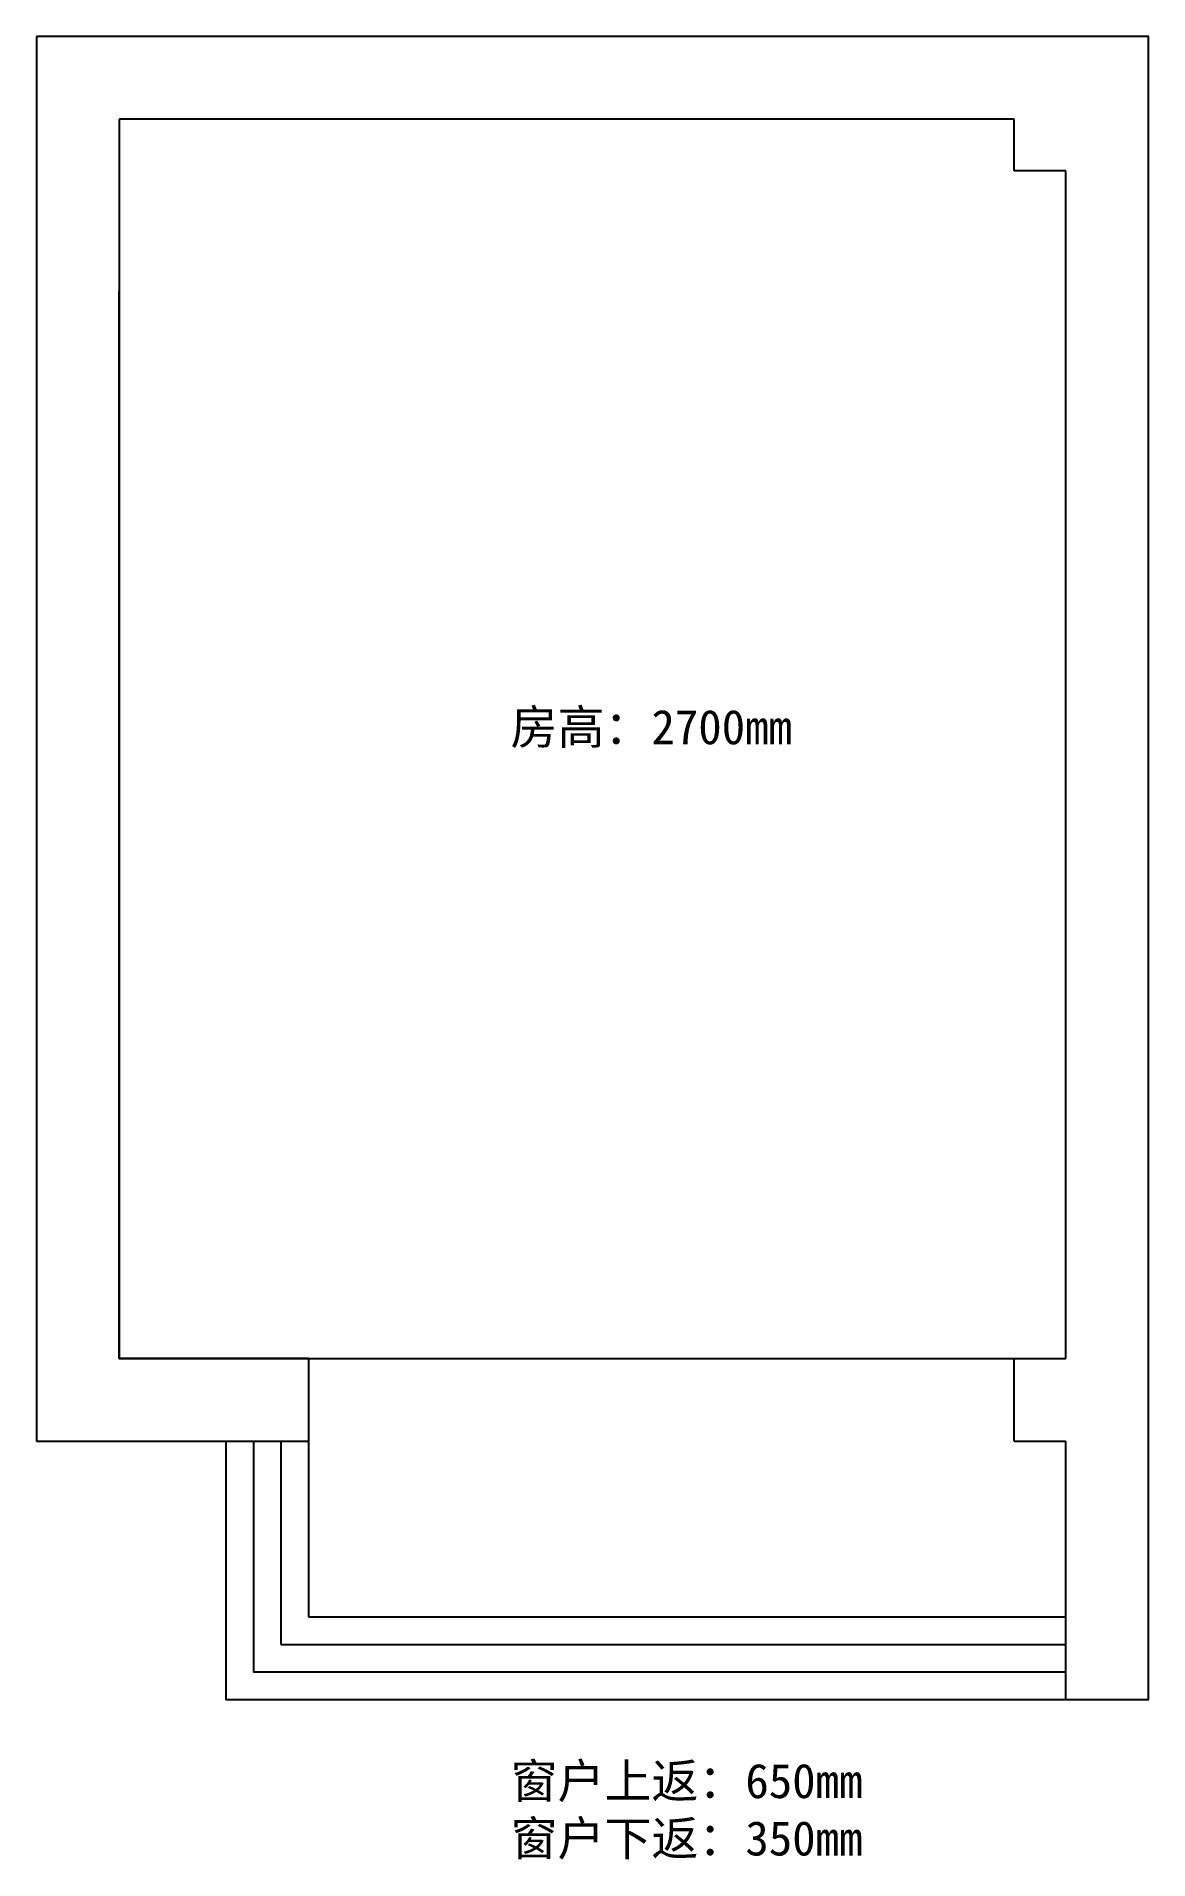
# Model space of a CAD drawing. Header units: millimetres. Extents: x 133 to 3363, y -2511 to 2784.
import ezdxf

# ---------------------------------------------------------------- set-up
doc = ezdxf.new("R2010")
doc.units = ezdxf.units.MM
doc.layers.get('0').update_dxf_attribs({"true_color": 0x718606})

msp = doc.modelspace()

# ---------------------------------------------------------------- linework, layer by layer
for p, q in [((133, 2784.2), (133, -1295.8)), ((3362.5, 2784.2), (133, 2784.2)), ((3363, -2045.3), (3363, 2783.7)), ((373.5, 2544.2), (373, -1055.8)), ((2973, 2544.2), (373.5, 2544.2)), ((2973, 2394.2), (2973, 2544.2)), ((3123, 2394.2), (2973, 2394.2)), ((3123, -1055.8), (3123, 2394.2)), ((373, -1055.8), (923, -1055.8)), ((373, -1055.8), (923, -1055.8)), ((923, -1055.8), (3123, -1055.8)), ((923, -1055.8), (923, -1305.8)), ((2973, -1295.8), (2973, -1055.8)), ((133, -1295.8), (923, -1295.8)), ((683, -1295.8), (683, -2045.3)), ((763, -1295.8), (763, -1965.3)), ((843, -1295.8), (843, -1885.3)), ((923, -1305.8), (923, -1805.8)), ((2973, -1295.8), (3123, -1295.8)), ((3123, -2045.8), (3123, -1295.8)), ((923, -1805.8), (3123, -1805.8)), ((843.5, -1885.8), (3123, -1885.8)), ((763.5, -1965.8), (3123, -1965.8)), ((683.5, -2045.8), (3362.5, -2045.8))]:
    msp.add_line(p, q)
at = {"color": 1, "true_color": 0xfc0000}
msp.add_polyline3d([(923, -1055.8, 0), (373, -1055.8, 0), (373, 2044.2, 0)], dxfattribs=at)
for centre, start, end in [((3362.5, 2783.7), 0, 90), ((3362.5, 2783.7), 0, 90), ((3362.5, -1295.3), 270, 0), ((843.5, -1885.3), 180, 270), ((763.5, -1965.3), 180, 270), ((683.5, -2045.3), 180, 270), ((3362.5, -2045.3), 270, 0), ((3362.5, -2045.3), 270, 0)]:
    msp.add_arc(centre, 0.5, start, end)

# ---------------------------------------------------------------- texts
at = {"char_height": 100, "width": 1196.707, "attachment_point": 1}
for s, insert in [('{\\fSimSun|b0|i0|c134|p2;房高：2700mm}', (1510, 828.6)), ('{\\fSimSun|b0|i0|c134|p2;窗户上返：650mm\\P窗户下返：350mm}', (1510, -2232.3))]:
    msp.add_mtext(s, dxfattribs=dict(at, insert=insert))

doc.saveas('drawing.dxf')
